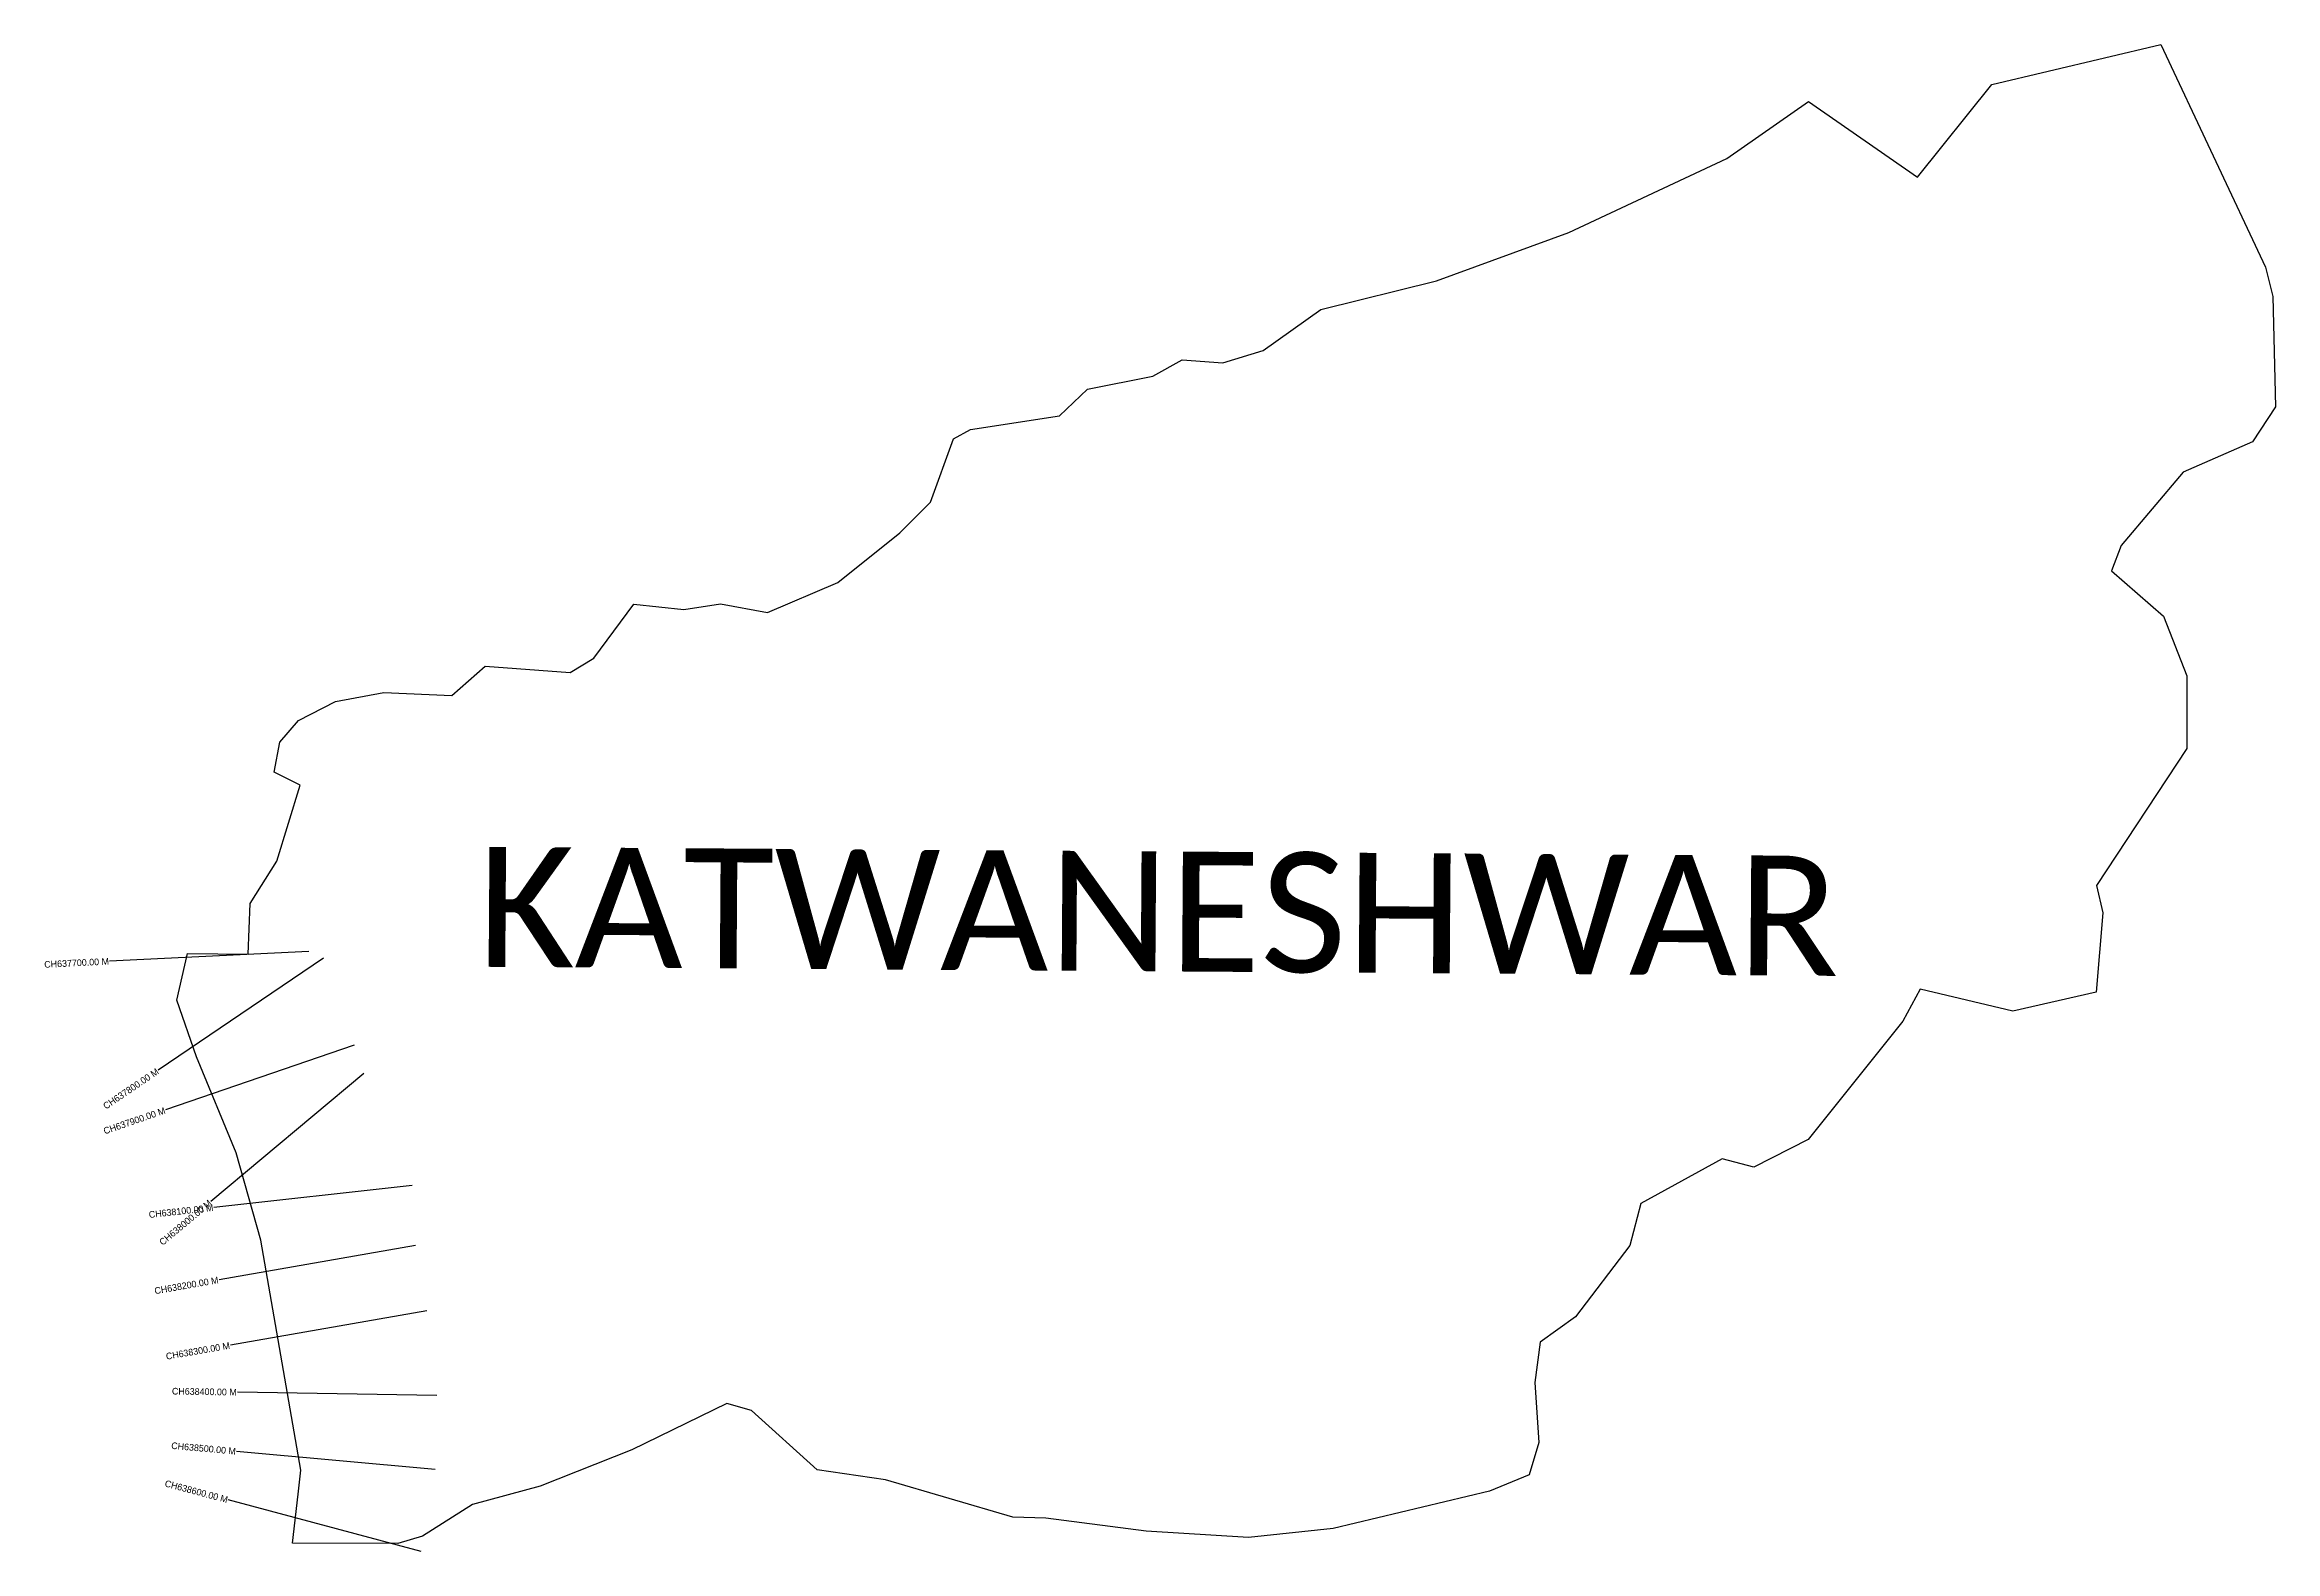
# Model space of a CAD drawing. Header units: metres. Extents: x 328269 to 331623, y 1804782 to 1807048.
import ezdxf
from ezdxf.enums import TextEntityAlignment as Align

# ---------------------------------------------------------------- set-up
doc = ezdxf.new("R2010")
doc.units = ezdxf.units.M
for name, color, linetype in [('CS', 134, 'Continuous'), ('CSMark', 6, 'Continuous'), ('village', 3, 'Continuous'), ('VILLAGE NAME', 250, 'Continuous')]:
    doc.layers.add(name, color=color, linetype=linetype)

msp = doc.modelspace()

# ---------------------------------------------------------------- linework, layer by layer
at = {"layer": 'CS'}
for p, q in [((328666.3, 1805684.3), (328366.7, 1805669.4)), ((328688.1, 1805674), (328439.8, 1805505.6)), ((328734.6, 1805543.4), (328450.9, 1805445.7)), ((328749, 1805500.7), (328518.8, 1805308.2)), ((328821.7, 1805332.3), (328523.5, 1805299.1)), ((328826.7, 1805241.9), (328531.2, 1805190.4)), ((328843.9, 1805143.4), (328548.4, 1805091.9)), ((328858.8, 1805016.1), (328558.8, 1805021.2)), ((328856.3, 1804905.1), (328557.5, 1804932.2)), ((328835, 1804781.8), (328545.1, 1804859.1))]:
    msp.add_line(p, q, dxfattribs=at)
at = {"layer": 'village', "color": 3, "true_color": 0x00ff00}
msp.add_polyline3d([(328650.3, 1804867.9, 0), (328654.4, 1804903.9, 0), (328594, 1805249.8, 0), (328557, 1805381.4, 0), (328497.2, 1805525.6, 0), (328467.6, 1805610.7, 0), (328483.7, 1805681.3, 0), (328574.9, 1805679.9, 0), (328578.2, 1805756.2, 0), (328618.3, 1805820.1, 0), (328653.4, 1805934.3, 0), (328613.9, 1805953.7, 0), (328622.4, 1805999.1, 0), (328650.7, 1806031.5, 0), (328706.2, 1806059.9, 0), (328779.2, 1806073.7, 0), (328881.2, 1806068.9, 0), (328931.2, 1806113.1, 0), (329059.1, 1806103.7, 0), (329095, 1806125.5, 0), (329154.9, 1806206.4, 0), (329230, 1806198.6, 0), (329285.2, 1806206.9, 0), (329355.9, 1806193.9, 0), (329461.5, 1806238.9, 0), (329554.6, 1806314, 0), (329600.7, 1806360, 0), (329635.4, 1806455.4, 0), (329661.3, 1806469.2, 0), (329795.1, 1806489.8, 0), (329836.9, 1806529.8, 0), (329935.2, 1806549.6, 0), (329979.5, 1806574, 0), (330040.5, 1806569.3, 0), (330100.9, 1806588.2, 0), (330188, 1806649.7, 0), (330361.8, 1806692.7, 0), (330560.9, 1806765.6, 0), (330798.4, 1806876.8, 0), (330921.1, 1806962.8, 0), (331084.7, 1806848.6, 0), (331196.6, 1806988.3, 0), (331451, 1807048.1, 0), (331608.1, 1806713.3, 0), (331619.3, 1806669.3, 0), (331623, 1806503.2, 0), (331588.6, 1806450.8, 0), (331484.2, 1806404.9, 0), (331391.1, 1806294.6, 0), (331376.5, 1806256.4, 0), (331455, 1806188.7, 0), (331489.8, 1806098.5, 0), (331489.8, 1805989.5, 0), (331354, 1805783.3, 0), (331363.6, 1805742, 0), (331353.4, 1805623, 0), (331228.2, 1805594.5, 0), (331089, 1805627.5, 0), (331062.7, 1805579.2, 0), (330920.3, 1805401.4, 0), (330838.7, 1805359.9, 0), (330791.4, 1805372.2, 0), (330668.9, 1805305.2, 0), (330652.5, 1805241.7, 0), (330570.7, 1805134.4, 0), (330517.7, 1805096.6, 0), (330509.7, 1805036, 0), (330515.7, 1804945.7, 0), (330501.3, 1804896.7, 0), (330441.6, 1804872.4, 0), (330206.5, 1804816.2, 0), (330079.3, 1804802.7, 0), (329925.3, 1804812, 0), (329774.6, 1804832, 0), (329724.8, 1804833.1, 0), (329533.3, 1804889.2, 0), (329430.5, 1804904.7, 0), (329331.6, 1804993.9, 0), (329294.7, 1805004, 0), (329151.9, 1804934.8, 0), (329014.1, 1804880, 0), (328912.2, 1804852.4, 0), (328837.2, 1804804.5, 0), (328799.9, 1804793.9, 0), (328641.9, 1804794, 0)], close=True, dxfattribs=at)

# ---------------------------------------------------------------- texts
at = {"layer": 'CSMark'}
for s, rotation, p in [('CH637700.00 M', 2.8456, (328365.7, 1805669.4)), ('CH637800.00 M', 34.1516, (328439, 1805505)), ('CH637900.00 M', 18.9994, (328450, 1805445.4)), ('CH638100.00 M', 6.3437, (328522.5, 1805299)), ('CH638000.00 M', 39.8936, (328518.1, 1805307.6)), ('CH638200.00 M', 9.8946, (328530.2, 1805190.2)), ('CH638300.00 M', 9.8946, (328547.4, 1805091.7)), ('CH638400.00 M', 359.0286, (328557.8, 1805021.2)), ('CH638500.00 M', 354.8313, (328556.5, 1804932.3)), ('CH638600.00 M', 345.0645, (328544.2, 1804859.4))]:
    msp.add_text(s, height=10, rotation=rotation, dxfattribs=at).set_placement(p, align=Align.MIDDLE_RIGHT)
at = {"layer": 'VILLAGE NAME', "insert": (328920.8, 1805841.5), "char_height": 180.345, "attachment_point": 1, "rotation": 359.6139}
msp.add_mtext_dynamic_manual_height_columns('{\\fCalibri|b0|i0|c0|p34;KATWANESHWAR}', width=1779.605, gutter_width=901.7, heights=[0], dxfattribs=at)

doc.saveas('drawing.dxf')
